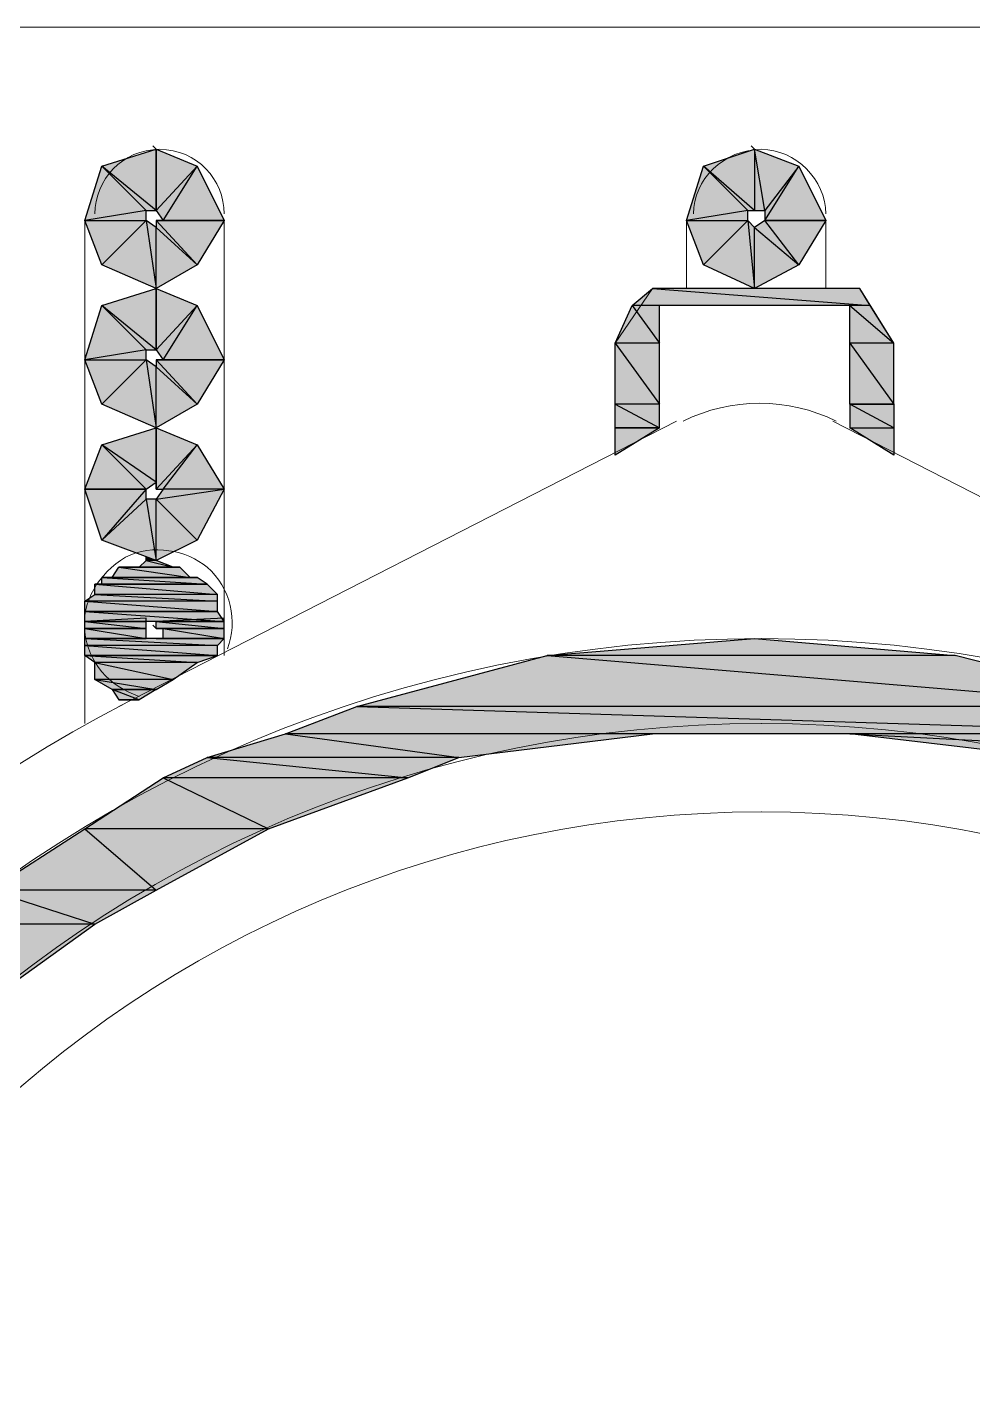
# Model space of a CAD drawing. Header units: millimetres. Extents: x 53 to 176, y -29 to 32.
# Drawn here: x 114.878 to 115.267, y -10.021 to -9.466 of the extents above; entities that cross this region are included whole.
import ezdxf

# ---------------------------------------------------------------- set-up
doc = ezdxf.new("R2010")
doc.units = ezdxf.units.MM
doc.layers.add('15 - Quadro de medição', color=6, linetype='Continuous')

msp = doc.modelspace()

# ---------------------------------------------------------------- hatches: boundary and pattern name
at = {"layer": '15 - Quadro de medição', "true_color": 0x000007}
h = msp.add_hatch(color=7, dxfattribs=at)
h.paths.add_polyline_path([(114.93105, -9.51673), (114.93105, -9.54187), (114.9087, -9.52372)])
h.paths.add_polyline_path([(114.93105, -9.54187), (114.9087, -9.52372), (114.92686, -9.54187)])
h.paths.add_polyline_path([(114.9087, -9.52372), (114.92686, -9.54187), (114.90171, -9.54606)])
h.paths.add_polyline_path([(114.92686, -9.54187), (114.90171, -9.54606), (114.92686, -9.54606)])
h.paths.add_polyline_path([(114.90171, -9.54606), (114.92686, -9.54606), (114.9087, -9.56422)])
h = msp.add_hatch(color=7, dxfattribs=at)
h.paths.add_polyline_path([(114.95898, -9.54606), (114.93384, -9.54606), (114.94781, -9.52372)])
h.paths.add_polyline_path([(114.93384, -9.54606), (114.94781, -9.52372), (114.93105, -9.54187)])
h.paths.add_polyline_path([(114.94781, -9.52372), (114.93105, -9.54187), (114.93105, -9.51673)])
h = msp.add_hatch(color=7, dxfattribs=at)
h.paths.add_polyline_path([(115.20621, -9.54606), (115.18107, -9.54606), (115.19503, -9.52372)])
h.paths.add_polyline_path([(115.18107, -9.54606), (115.19503, -9.52372), (115.18107, -9.54187)])
h.paths.add_polyline_path([(115.19503, -9.52372), (115.18107, -9.54187), (115.17687, -9.51673)])
h.paths.add_polyline_path([(115.18107, -9.54187), (115.17687, -9.51673), (115.17687, -9.54187)])
h.paths.add_polyline_path([(115.17687, -9.51673), (115.17687, -9.54187), (115.15592, -9.52372)])
h.paths.add_polyline_path([(115.17687, -9.54187), (115.15592, -9.52372), (115.17408, -9.54187)])
h.paths.add_polyline_path([(115.15592, -9.52372), (115.17408, -9.54187), (115.14894, -9.54606)])
h.paths.add_polyline_path([(115.17408, -9.54187), (115.14894, -9.54606), (115.17408, -9.54606)])
h.paths.add_polyline_path([(115.14894, -9.54606), (115.17408, -9.54606), (115.15592, -9.56422)])
h = msp.add_hatch(color=7, dxfattribs=at)
h.paths.add_polyline_path([(114.9087, -9.56422), (114.92686, -9.54606), (114.93105, -9.574)])
h.paths.add_polyline_path([(114.92686, -9.54606), (114.93105, -9.574), (114.93105, -9.54886)])
h.paths.add_polyline_path([(114.93105, -9.574), (114.93105, -9.54886), (114.94781, -9.56422)])
h.paths.add_polyline_path([(114.93105, -9.54886), (114.94781, -9.56422), (114.93105, -9.54606)])
h.paths.add_polyline_path([(114.94781, -9.56422), (114.93105, -9.54606), (114.95898, -9.54606)])
h.paths.add_polyline_path([(114.93105, -9.54606), (114.95898, -9.54606), (114.93384, -9.54606)])
h = msp.add_hatch(color=7, dxfattribs=at)
h.paths.add_polyline_path([(115.15592, -9.56422), (115.17408, -9.54606), (115.17687, -9.574)])
h.paths.add_polyline_path([(115.17408, -9.54606), (115.17687, -9.574), (115.17687, -9.54886)])
h.paths.add_polyline_path([(115.17687, -9.574), (115.17687, -9.54886), (115.19503, -9.56422)])
h.paths.add_polyline_path([(115.17687, -9.54886), (115.19503, -9.56422), (115.18107, -9.54606)])
h.paths.add_polyline_path([(115.19503, -9.56422), (115.18107, -9.54606), (115.20621, -9.54606)])
h = msp.add_hatch(color=7, dxfattribs=at)
h.paths.add_polyline_path([(114.93105, -9.574), (114.93105, -9.59914), (114.9087, -9.58098)])
h.paths.add_polyline_path([(114.93105, -9.59914), (114.9087, -9.58098), (114.92686, -9.59914)])
h.paths.add_polyline_path([(114.9087, -9.58098), (114.92686, -9.59914), (114.90171, -9.60333)])
h.paths.add_polyline_path([(114.92686, -9.59914), (114.90171, -9.60333), (114.92686, -9.60333)])
h.paths.add_polyline_path([(114.90171, -9.60333), (114.92686, -9.60333), (114.9087, -9.62149)])
h = msp.add_hatch(color=7, dxfattribs=at)
h.paths.add_polyline_path([(114.95898, -9.60333), (114.93384, -9.60333), (114.94781, -9.58098)])
h.paths.add_polyline_path([(114.93384, -9.60333), (114.94781, -9.58098), (114.93105, -9.59914)])
h.paths.add_polyline_path([(114.94781, -9.58098), (114.93105, -9.59914), (114.93105, -9.574)])
h = msp.add_hatch(color=7, dxfattribs=at)
h.paths.add_polyline_path([(115.22017, -9.574), (115.13497, -9.574), (115.22436, -9.58098)])
h.paths.add_polyline_path([(115.13497, -9.574), (115.22436, -9.58098), (115.12659, -9.58098)])
h = msp.add_hatch(color=7, dxfattribs=at)
h.paths.add_polyline_path([(115.13777, -9.58098), (115.12659, -9.58098), (115.13777, -9.59635)])
h.paths.add_polyline_path([(115.12659, -9.58098), (115.13777, -9.59635), (115.11961, -9.59635)])
h = msp.add_hatch(color=7, dxfattribs=at)
h.paths.add_polyline_path([(115.22436, -9.58098), (115.21598, -9.58098), (115.23414, -9.59635)])
h.paths.add_polyline_path([(115.21598, -9.58098), (115.23414, -9.59635), (115.21598, -9.59635)])
h = msp.add_hatch(color=7, dxfattribs=at)
h.paths.add_polyline_path([(115.13777, -9.59635), (115.11961, -9.59635), (115.13777, -9.62149)])
h.paths.add_polyline_path([(115.11961, -9.59635), (115.13777, -9.62149), (115.11961, -9.62149)])
h = msp.add_hatch(color=7, dxfattribs=at)
h.paths.add_polyline_path([(115.23414, -9.59635), (115.21598, -9.59635), (115.23414, -9.62149)])
h.paths.add_polyline_path([(115.21598, -9.59635), (115.23414, -9.62149), (115.21598, -9.62149)])
h = msp.add_hatch(color=7, dxfattribs=at)
h.paths.add_polyline_path([(114.9087, -9.62149), (114.92686, -9.60333), (114.93105, -9.63127)])
h.paths.add_polyline_path([(114.92686, -9.60333), (114.93105, -9.63127), (114.93105, -9.60612)])
h.paths.add_polyline_path([(114.93105, -9.63127), (114.93105, -9.60612), (114.94781, -9.62149)])
h.paths.add_polyline_path([(114.93105, -9.60612), (114.94781, -9.62149), (114.93105, -9.60333)])
h.paths.add_polyline_path([(114.94781, -9.62149), (114.93105, -9.60333), (114.95898, -9.60333)])
h.paths.add_polyline_path([(114.93105, -9.60333), (114.95898, -9.60333), (114.93384, -9.60333)])
h = msp.add_hatch(color=7, dxfattribs=at)
h.paths.add_polyline_path([(115.13777, -9.62149), (115.11961, -9.62149), (115.13777, -9.63127)])
h.paths.add_polyline_path([(115.11961, -9.62149), (115.13777, -9.63127), (115.11961, -9.63127)])
h = msp.add_hatch(color=7, dxfattribs=at)
h.paths.add_polyline_path([(115.21598, -9.62149), (115.21598, -9.63127), (115.23414, -9.63127)])
h.paths.add_polyline_path([(115.21598, -9.63127), (115.23414, -9.63127), (115.23414, -9.64244)])
for points in [[(115.21598, -9.62149), (115.23414, -9.62149), (115.23414, -9.63127)], [(115.11961, -9.63127), (115.13777, -9.63127), (115.11961, -9.64244)], [(114.93105, -9.68574), (114.92686, -9.68574), (114.92686, -9.68434)], [(115.17687, -9.71787), (115.25928, -9.72485), (115.09167, -9.72485)], [(114.91289, -9.73882), (114.93105, -9.73882), (114.92406, -9.74301)]]:
    msp.add_hatch(color=7, dxfattribs=at).paths.add_polyline_path(points)
h = msp.add_hatch(color=7, dxfattribs=at)
h.paths.add_polyline_path([(114.95898, -9.65641), (114.93384, -9.65641), (114.94781, -9.63825)])
h.paths.add_polyline_path([(114.93384, -9.65641), (114.94781, -9.63825), (114.93105, -9.65641)])
h.paths.add_polyline_path([(114.94781, -9.63825), (114.93105, -9.65641), (114.93105, -9.63127)])
h.paths.add_polyline_path([(114.93105, -9.65641), (114.93105, -9.63127), (114.93105, -9.65361)])
h.paths.add_polyline_path([(114.93105, -9.63127), (114.93105, -9.65361), (114.9087, -9.63825)])
h.paths.add_polyline_path([(114.93105, -9.65361), (114.9087, -9.63825), (114.92686, -9.65641)])
h.paths.add_polyline_path([(114.9087, -9.63825), (114.92686, -9.65641), (114.90171, -9.65641)])
h = msp.add_hatch(color=7, dxfattribs=at)
h.paths.add_polyline_path([(114.90171, -9.65641), (114.92686, -9.65641), (114.9087, -9.67736)])
h.paths.add_polyline_path([(114.92686, -9.65641), (114.9087, -9.67736), (114.92686, -9.6606)])
h.paths.add_polyline_path([(114.9087, -9.67736), (114.92686, -9.6606), (114.93105, -9.68574)])
h.paths.add_polyline_path([(114.92686, -9.6606), (114.93105, -9.68574), (114.93105, -9.6606)])
h.paths.add_polyline_path([(114.93105, -9.68574), (114.93105, -9.6606), (114.94781, -9.67736)])
h = msp.add_hatch(color=7, dxfattribs=at)
h.paths.add_polyline_path([(114.94781, -9.67736), (114.93105, -9.6606), (114.95898, -9.65641)])
h.paths.add_polyline_path([(114.93105, -9.6606), (114.95898, -9.65641), (114.93384, -9.65641)])
h = msp.add_hatch(color=7, dxfattribs=at)
h.paths.add_polyline_path([(114.94082, -9.68853), (114.91568, -9.68853), (114.94501, -9.69272)])
h.paths.add_polyline_path([(114.91568, -9.68853), (114.94501, -9.69272), (114.91289, -9.69272)])
h = msp.add_hatch(color=7, dxfattribs=at)
h.paths.add_polyline_path([(114.93803, -9.68853), (114.91987, -9.68853), (114.94082, -9.68853)])
h.paths.add_polyline_path([(114.91987, -9.68853), (114.94082, -9.68853), (114.91568, -9.68853)])
h.paths.add_polyline_path([(114.94082, -9.68853), (114.91568, -9.68853)])
h.paths.add_polyline_path([(114.91568, -9.68853), (114.94082, -9.68853)])
h = msp.add_hatch(color=7, dxfattribs=at)
h.paths.add_polyline_path([(114.93105, -9.68574), (114.92686, -9.68574), (114.93803, -9.68853)])
h.paths.add_polyline_path([(114.92686, -9.68574), (114.93803, -9.68853), (114.92406, -9.68853)])
h.paths.add_polyline_path([(114.93803, -9.68853), (114.92406, -9.68853), (114.91987, -9.68853)])
h = msp.add_hatch(color=7, dxfattribs=at)
h.paths.add_polyline_path([(114.94781, -9.69272), (114.9087, -9.69272), (114.952, -9.69552)])
h.paths.add_polyline_path([(114.9087, -9.69272), (114.952, -9.69552), (114.9087, -9.69552)])
h.paths.add_polyline_path([(114.952, -9.69552), (114.9087, -9.69552), (114.9059, -9.69552)])
h = msp.add_hatch(color=7, dxfattribs=at)
h.paths.add_polyline_path([(114.95619, -9.69971), (114.9059, -9.69971), (114.95619, -9.7025)])
h.paths.add_polyline_path([(114.9059, -9.69971), (114.95619, -9.7025), (114.90171, -9.7025)])
h = msp.add_hatch(color=7, dxfattribs=at)
h.paths.add_polyline_path([(114.952, -9.69552), (114.9059, -9.69552), (114.95619, -9.69971)])
h.paths.add_polyline_path([(114.9059, -9.69552), (114.95619, -9.69971), (114.9059, -9.69971)])
h = msp.add_hatch(color=7, dxfattribs=at)
h.paths.add_polyline_path([(114.95619, -9.7025), (114.90171, -9.7025), (114.95619, -9.70669)])
h.paths.add_polyline_path([(114.90171, -9.7025), (114.95619, -9.70669), (114.90171, -9.70669)])
h.paths.add_polyline_path([(114.95619, -9.70669), (114.90171, -9.70669)])
h.paths.add_polyline_path([(114.90171, -9.70669), (114.95619, -9.70669), (114.95479, -9.70669)])
h = msp.add_hatch(color=7, dxfattribs=at)
h.paths.add_polyline_path([(114.95619, -9.70669), (114.90171, -9.70669), (114.95898, -9.71088)])
h.paths.add_polyline_path([(114.90171, -9.70669), (114.95898, -9.71088), (114.90171, -9.71088)])
h = msp.add_hatch(color=7, dxfattribs=at)
h.paths.add_polyline_path([(114.90171, -9.71088), (114.92686, -9.71088), (114.92686, -9.70948)])
h.paths.add_polyline_path([(114.92686, -9.71088), (114.92686, -9.70948), (114.90171, -9.71088)])
h = msp.add_hatch(color=7, dxfattribs=at)
h.paths.add_polyline_path([(114.92686, -9.71088), (114.90171, -9.71088), (114.92686, -9.71367)])
h.paths.add_polyline_path([(114.90171, -9.71088), (114.92686, -9.71367), (114.90171, -9.71367)])
h = msp.add_hatch(color=7, dxfattribs=at)
h.paths.add_polyline_path([(114.93105, -9.71088), (114.95898, -9.71088), (114.95898, -9.70948)])
h.paths.add_polyline_path([(114.95898, -9.71088), (114.95898, -9.70948), (114.93105, -9.71088)])
h.paths.add_polyline_path([(114.95898, -9.71088), (114.93105, -9.71088)])
h.paths.add_polyline_path([(114.93105, -9.71088), (114.95898, -9.71088), (114.95898, -9.70948)])
h = msp.add_hatch(color=7, dxfattribs=at)
h.paths.add_polyline_path([(114.95898, -9.71088), (114.93105, -9.71088), (114.95898, -9.71367)])
h.paths.add_polyline_path([(114.93105, -9.71088), (114.95898, -9.71367), (114.93105, -9.71367)])
h = msp.add_hatch(color=7, dxfattribs=at)
h.paths.add_polyline_path([(114.92686, -9.71367), (114.90171, -9.71367), (114.92686, -9.71787)])
h.paths.add_polyline_path([(114.90171, -9.71367), (114.92686, -9.71787), (114.90171, -9.71787)])
h = msp.add_hatch(color=7, dxfattribs=at)
h.paths.add_polyline_path([(114.95898, -9.71367), (114.93384, -9.71367), (114.95898, -9.71787)])
h.paths.add_polyline_path([(114.93384, -9.71367), (114.95898, -9.71787), (114.93384, -9.71787)])
h = msp.add_hatch(color=7, dxfattribs=at)
h.paths.add_polyline_path([(114.95898, -9.71787), (114.90171, -9.71787), (114.95619, -9.72066)])
h.paths.add_polyline_path([(114.90171, -9.71787), (114.95619, -9.72066), (114.90171, -9.72066)])
h = msp.add_hatch(color=7, dxfattribs=at)
h.paths.add_polyline_path([(114.95619, -9.72066), (114.90171, -9.72066), (114.95619, -9.72485)])
h.paths.add_polyline_path([(114.90171, -9.72066), (114.95619, -9.72485), (114.90171, -9.72485)])
h.paths.add_polyline_path([(114.95619, -9.72485), (114.90171, -9.72485)])
h.paths.add_polyline_path([(114.90171, -9.72485), (114.95619, -9.72485), (114.95479, -9.72485)])
h = msp.add_hatch(color=7, dxfattribs=at)
h.paths.add_polyline_path([(114.95619, -9.72485), (114.90171, -9.72485), (114.94781, -9.72764)])
h.paths.add_polyline_path([(114.90171, -9.72485), (114.94781, -9.72764), (114.9059, -9.72764)])
h = msp.add_hatch(color=7, dxfattribs=at)
h.paths.add_polyline_path([(114.94781, -9.72764), (114.9059, -9.72764), (114.93803, -9.73463)])
h.paths.add_polyline_path([(114.9059, -9.72764), (114.93803, -9.73463), (114.9059, -9.73463)])
h = msp.add_hatch(color=7, dxfattribs=at)
h.paths.add_polyline_path([(115.25928, -9.72485), (115.09167, -9.72485), (115.34169, -9.7458)])
h.paths.add_polyline_path([(115.09167, -9.72485), (115.34169, -9.7458), (115.01345, -9.7458)])
h = msp.add_hatch(color=7, dxfattribs=at)
h.paths.add_polyline_path([(114.93803, -9.73463), (114.9059, -9.73463), (114.93105, -9.73882)])
h.paths.add_polyline_path([(114.9059, -9.73463), (114.93105, -9.73882), (114.91289, -9.73882)])
h = msp.add_hatch(color=7, dxfattribs=at)
h.paths.add_polyline_path([(114.91289, -9.73882), (114.91568, -9.74301), (114.92406, -9.74301)])
h.paths.add_polyline_path([(114.91568, -9.74301), (114.92406, -9.74301), (114.91987, -9.74301)])
h = msp.add_hatch(color=7, dxfattribs=at)
h.paths.add_polyline_path([(115.34169, -9.7458), (115.01345, -9.7458), (115.37102, -9.75697)])
h.paths.add_polyline_path([(115.01345, -9.7458), (115.37102, -9.75697), (114.98412, -9.75697)])
h = msp.add_hatch(color=7, dxfattribs=at)
h.paths.add_polyline_path([(115.13497, -9.75697), (114.98412, -9.75697), (115.05536, -9.76675)])
h.paths.add_polyline_path([(114.98412, -9.75697), (115.05536, -9.76675), (114.952, -9.76675)])
h = msp.add_hatch(color=7, dxfattribs=at)
h.paths.add_polyline_path([(115.37102, -9.75697), (115.21598, -9.75697), (115.40315, -9.76675)])
h.paths.add_polyline_path([(115.21598, -9.75697), (115.40315, -9.76675), (115.29839, -9.76675)])
h = msp.add_hatch(color=7, dxfattribs=at)
h.paths.add_polyline_path([(115.05536, -9.76675), (114.952, -9.76675), (115.03441, -9.77513)])
h.paths.add_polyline_path([(114.952, -9.76675), (115.03441, -9.77513), (114.93384, -9.77513)])
h = msp.add_hatch(color=7, dxfattribs=at)
h.paths.add_polyline_path([(115.03441, -9.77513), (114.93384, -9.77513), (114.97714, -9.79608)])
h.paths.add_polyline_path([(114.93384, -9.77513), (114.97714, -9.79608), (114.90171, -9.79608)])
h = msp.add_hatch(color=7, dxfattribs=at)
h.paths.add_polyline_path([(114.97714, -9.79608), (114.90171, -9.79608), (114.93105, -9.82123)])
h.paths.add_polyline_path([(114.90171, -9.79608), (114.93105, -9.82123), (114.8626, -9.82123)])
h = msp.add_hatch(color=7, dxfattribs=at)
h.paths.add_polyline_path([(114.93105, -9.82123), (114.8626, -9.82123), (114.9059, -9.83519)])
h.paths.add_polyline_path([(114.8626, -9.82123), (114.9059, -9.83519), (114.84445, -9.83519)])
h = msp.add_hatch(color=7, dxfattribs=at)
h.paths.add_polyline_path([(114.9059, -9.83519), (114.84445, -9.83519), (114.85143, -9.8743)])
h.paths.add_polyline_path([(114.84445, -9.83519), (114.85143, -9.8743), (114.79835, -9.8743)])

# ---------------------------------------------------------------- linework, layer by layer
at = {"layer": '15 - Quadro de medição', "color": 7, "linetype": 'Continuous', "lineweight": 20, "true_color": 0x000007}
for points in [[(114.31927, -9.46645), (116.03588, -9.46645), (116.03588, -13.03237), (114.31228, -13.03237), (114.31088, -13.03098), (114.24803, -13.03237)], [(114.33323, -9.46645), (116.01353, -9.46645), (116.01353, -9.46645)], [(114.93105, -9.51673), (114.92965, -9.51534), (114.92965, -9.51534)], [(115.17687, -9.51673), (115.17548, -9.51534), (115.17548, -9.51534)], [(114.90171, -9.75278), (114.90171, -9.54606), (114.90171, -9.54606)], [(114.95898, -9.54606), (114.95898, -9.72485), (114.95898, -9.72485)], [(115.14894, -9.54606), (115.14894, -9.574), (115.14894, -9.574)], [(115.20621, -9.574), (115.20621, -9.54606), (115.20621, -9.54606)], [(115.23414, -9.64244), (115.23414, -9.59635), (115.22017, -9.574), (115.17687, -9.574), (115.13497, -9.574), (115.11961, -9.59635), (115.11961, -9.64244)], [(115.21598, -9.63127), (115.21598, -9.62149), (115.21598, -9.58098), (115.17687, -9.58098), (115.13777, -9.58098), (115.13777, -9.62149), (115.13777, -9.63127)], [(115.14475, -9.62847), (114.91568, -9.7458), (114.91568, -9.7458)], [(115.43807, -9.7458), (115.209, -9.62847), (115.209, -9.62847)], [(114.93105, -9.71367), (114.92965, -9.71228), (114.92965, -9.71228)]]:
    msp.add_lwpolyline(points, dxfattribs=at)
at = {"layer": '15 - Quadro de medição', "color": 7, "linetype": 'Continuous', "lineweight": -2, "true_color": 0x000007}
for points in [[(114.93105, -9.51673), (114.93105, -9.54187), (114.9087, -9.52372)], [(114.94781, -9.52372), (114.93105, -9.54187), (114.93105, -9.51673)], [(115.17687, -9.51673), (115.17687, -9.54187), (115.15592, -9.52372)], [(115.19503, -9.52372), (115.18107, -9.54187), (115.17687, -9.51673)], [(115.18107, -9.54187), (115.17687, -9.51673), (115.17687, -9.54187)], [(114.9087, -9.52372), (114.92686, -9.54187), (114.90171, -9.54606)], [(114.93105, -9.54187), (114.9087, -9.52372), (114.92686, -9.54187)], [(114.93384, -9.54606), (114.94781, -9.52372), (114.93105, -9.54187)], [(114.95898, -9.54606), (114.93384, -9.54606), (114.94781, -9.52372)], [(115.15592, -9.52372), (115.17408, -9.54187), (115.14894, -9.54606)], [(115.17687, -9.54187), (115.15592, -9.52372), (115.17408, -9.54187)], [(115.20621, -9.54606), (115.18107, -9.54606), (115.19503, -9.52372)], [(115.18107, -9.54606), (115.19503, -9.52372), (115.18107, -9.54187)], [(114.92686, -9.54187), (114.90171, -9.54606), (114.92686, -9.54606)], [(115.17408, -9.54187), (115.14894, -9.54606), (115.17408, -9.54606)], [(114.90171, -9.54606), (114.92686, -9.54606), (114.9087, -9.56422)], [(114.9087, -9.56422), (114.92686, -9.54606), (114.93105, -9.574)], [(114.92686, -9.54606), (114.93105, -9.574), (114.93105, -9.54886)], [(114.93105, -9.54886), (114.94781, -9.56422), (114.93105, -9.54606)], [(114.94781, -9.56422), (114.93105, -9.54606), (114.95898, -9.54606)], [(114.93105, -9.54606), (114.95898, -9.54606), (114.93384, -9.54606)], [(114.93105, -9.574), (114.93105, -9.54886), (114.94781, -9.56422)], [(115.14894, -9.54606), (115.17408, -9.54606), (115.15592, -9.56422)], [(115.15592, -9.56422), (115.17408, -9.54606), (115.17687, -9.574)], [(115.17408, -9.54606), (115.17687, -9.574), (115.17687, -9.54886)], [(115.17687, -9.54886), (115.19503, -9.56422), (115.18107, -9.54606)], [(115.17687, -9.574), (115.17687, -9.54886), (115.19503, -9.56422)], [(115.19503, -9.56422), (115.18107, -9.54606), (115.20621, -9.54606)], [(114.93105, -9.574), (114.93105, -9.59914), (114.9087, -9.58098)], [(114.94781, -9.58098), (114.93105, -9.59914), (114.93105, -9.574)], [(115.13497, -9.574), (115.22436, -9.58098), (115.12659, -9.58098)], [(115.22017, -9.574), (115.13497, -9.574), (115.22436, -9.58098)], [(114.9087, -9.58098), (114.92686, -9.59914), (114.90171, -9.60333)], [(114.93105, -9.59914), (114.9087, -9.58098), (114.92686, -9.59914)], [(114.93384, -9.60333), (114.94781, -9.58098), (114.93105, -9.59914)], [(114.95898, -9.60333), (114.93384, -9.60333), (114.94781, -9.58098)], [(115.12659, -9.58098), (115.13777, -9.59635), (115.11961, -9.59635)], [(115.13777, -9.58098), (115.12659, -9.58098), (115.13777, -9.59635)], [(115.22436, -9.58098), (115.21598, -9.58098), (115.23414, -9.59635)], [(115.21598, -9.58098), (115.23414, -9.59635), (115.21598, -9.59635)], [(114.92686, -9.59914), (114.90171, -9.60333), (114.92686, -9.60333)], [(115.13777, -9.59635), (115.11961, -9.59635), (115.13777, -9.62149)], [(115.11961, -9.59635), (115.13777, -9.62149), (115.11961, -9.62149)], [(115.23414, -9.59635), (115.21598, -9.59635), (115.23414, -9.62149)], [(115.21598, -9.59635), (115.23414, -9.62149), (115.21598, -9.62149)], [(114.90171, -9.60333), (114.92686, -9.60333), (114.9087, -9.62149)], [(114.9087, -9.62149), (114.92686, -9.60333), (114.93105, -9.63127)], [(114.92686, -9.60333), (114.93105, -9.63127), (114.93105, -9.60612)], [(114.93105, -9.60612), (114.94781, -9.62149), (114.93105, -9.60333)], [(114.94781, -9.62149), (114.93105, -9.60333), (114.95898, -9.60333)], [(114.93105, -9.60333), (114.95898, -9.60333), (114.93384, -9.60333)], [(114.93105, -9.63127), (114.93105, -9.60612), (114.94781, -9.62149)], [(115.13777, -9.62149), (115.11961, -9.62149), (115.13777, -9.63127)], [(115.11961, -9.62149), (115.13777, -9.63127), (115.11961, -9.63127)], [(115.21598, -9.62149), (115.21598, -9.63127), (115.23414, -9.63127)], [(115.21598, -9.62149), (115.23414, -9.62149), (115.23414, -9.63127)], [(114.93105, -9.63127), (114.93105, -9.65361), (114.9087, -9.63825)], [(114.94781, -9.63825), (114.93105, -9.65641), (114.93105, -9.63127)], [(114.93105, -9.65641), (114.93105, -9.63127), (114.93105, -9.65361)], [(115.11961, -9.63127), (115.13777, -9.63127), (115.11961, -9.64244)], [(115.21598, -9.63127), (115.23414, -9.63127), (115.23414, -9.64244)], [(114.9087, -9.63825), (114.92686, -9.65641), (114.90171, -9.65641)], [(114.93105, -9.65361), (114.9087, -9.63825), (114.92686, -9.65641)], [(114.93384, -9.65641), (114.94781, -9.63825), (114.93105, -9.65641)], [(114.95898, -9.65641), (114.93384, -9.65641), (114.94781, -9.63825)], [(114.90171, -9.65641), (114.92686, -9.65641), (114.9087, -9.67736)], [(114.92686, -9.65641), (114.9087, -9.67736), (114.92686, -9.6606)], [(114.9087, -9.67736), (114.92686, -9.6606), (114.93105, -9.68574)], [(114.92686, -9.6606), (114.93105, -9.68574), (114.93105, -9.6606)], [(114.94781, -9.67736), (114.93105, -9.6606), (114.95898, -9.65641)], [(114.93105, -9.6606), (114.95898, -9.65641), (114.93384, -9.65641)], [(114.93105, -9.68574), (114.93105, -9.6606), (114.94781, -9.67736)], [(114.91568, -9.68853), (114.94501, -9.69272), (114.91289, -9.69272)], [(114.91987, -9.68853), (114.94082, -9.68853), (114.91568, -9.68853)], [(114.94082, -9.68853), (114.91568, -9.68853)], [(114.91568, -9.68853), (114.94082, -9.68853), (114.94082, -9.68853)], [(114.94082, -9.68853), (114.91568, -9.68853), (114.94501, -9.69272)], [(114.93803, -9.68853), (114.92406, -9.68853), (114.91987, -9.68853)], [(114.93803, -9.68853), (114.91987, -9.68853), (114.94082, -9.68853)], [(114.92686, -9.68574), (114.93803, -9.68853), (114.92406, -9.68853)], [(114.92406, -9.68853), (114.93803, -9.68853), (114.93803, -9.68853)], [(114.93105, -9.68574), (114.92686, -9.68574), (114.92686, -9.68434)], [(114.93105, -9.68574), (114.92686, -9.68574), (114.93803, -9.68853)], [(114.91289, -9.69272), (114.94781, -9.69272), (114.9087, -9.69272)], [(114.94781, -9.69272), (114.9087, -9.69272), (114.952, -9.69552)], [(114.9087, -9.69272), (114.952, -9.69552), (114.9087, -9.69552)], [(114.94501, -9.69272), (114.91289, -9.69272), (114.94781, -9.69272)], [(114.9059, -9.69971), (114.95619, -9.7025), (114.90171, -9.7025)], [(114.952, -9.69552), (114.9087, -9.69552), (114.9059, -9.69552)], [(114.952, -9.69552), (114.9059, -9.69552), (114.95619, -9.69971)], [(114.9059, -9.69552), (114.95619, -9.69971), (114.9059, -9.69971)], [(114.95619, -9.69971), (114.9059, -9.69971), (114.95619, -9.7025)], [(114.9087, -9.69552), (114.952, -9.69552), (114.952, -9.69552)], [(114.95619, -9.7025), (114.90171, -9.7025), (114.95619, -9.70669)], [(114.90171, -9.7025), (114.95619, -9.70669), (114.90171, -9.70669)], [(114.95619, -9.70669), (114.90171, -9.70669)], [(114.90171, -9.70669), (114.95619, -9.70669), (114.95479, -9.70669)], [(114.95619, -9.70669), (114.90171, -9.70669), (114.95898, -9.71088)], [(114.90171, -9.70669), (114.95898, -9.71088), (114.90171, -9.71088)], [(114.90171, -9.71088), (114.92686, -9.71088), (114.92686, -9.70948)], [(114.92686, -9.71088), (114.92686, -9.70948), (114.90171, -9.71088)], [(114.92686, -9.71088), (114.90171, -9.71088), (114.92686, -9.71367)], [(114.90171, -9.71088), (114.92686, -9.71367), (114.90171, -9.71367)], [(114.93105, -9.71088), (114.95898, -9.71088), (114.95898, -9.70948)], [(114.95898, -9.71088), (114.95898, -9.70948), (114.93105, -9.71088)], [(114.93105, -9.71088), (114.95898, -9.71088), (114.95898, -9.70948)], [(114.95898, -9.71088), (114.93105, -9.71088)], [(114.95898, -9.71088), (114.93105, -9.71088), (114.95898, -9.71367)], [(114.93105, -9.71088), (114.95898, -9.71367), (114.93105, -9.71367)], [(114.90171, -9.71367), (114.92686, -9.71367), (114.92686, -9.71367)], [(114.92686, -9.71367), (114.92686, -9.71367), (114.90171, -9.71367)], [(114.90171, -9.71367), (114.92686, -9.71367), (114.92686, -9.71367)], [(114.92686, -9.71367), (114.92686, -9.71367), (114.90171, -9.71367)], [(114.92686, -9.71367), (114.90171, -9.71367)], [(114.90171, -9.71367), (114.92686, -9.71367), (114.92686, -9.71367)], [(114.90171, -9.71367), (114.92686, -9.71367), (114.92686, -9.71367)], [(114.92686, -9.71367), (114.92686, -9.71367), (114.90171, -9.71367)], [(114.90171, -9.71367), (114.92686, -9.71367), (114.92686, -9.71367)], [(114.92686, -9.71367), (114.92686, -9.71367), (114.90171, -9.71367)], [(114.90171, -9.71367), (114.92686, -9.71367), (114.92686, -9.71367)], [(114.92686, -9.71367), (114.92686, -9.71367), (114.90171, -9.71367)], [(114.90171, -9.71367), (114.92686, -9.71367), (114.92686, -9.71367)], [(114.92686, -9.71367), (114.92686, -9.71367), (114.90171, -9.71367)], [(114.92686, -9.71367), (114.90171, -9.71367), (114.92686, -9.71787)], [(114.90171, -9.71367), (114.92686, -9.71787), (114.90171, -9.71787)], [(114.93105, -9.71367), (114.95898, -9.71367), (114.95898, -9.71367)], [(114.95898, -9.71367), (114.95898, -9.71367), (114.93105, -9.71367)], [(114.93105, -9.71367), (114.95898, -9.71367), (114.95898, -9.71367)], [(114.95898, -9.71367), (114.95898, -9.71367), (114.93105, -9.71367)], [(114.93105, -9.71367), (114.95898, -9.71367), (114.95898, -9.71367)], [(114.95898, -9.71367), (114.95898, -9.71367), (114.93105, -9.71367)], [(114.93105, -9.71367), (114.95898, -9.71367), (114.95898, -9.71367)], [(114.95898, -9.71367), (114.95898, -9.71367), (114.93105, -9.71367)], [(114.95898, -9.71367), (114.93105, -9.71367)], [(114.93105, -9.71367), (114.95898, -9.71367), (114.93384, -9.71367)], [(114.93384, -9.71367), (114.95898, -9.71367), (114.95898, -9.71367)], [(114.95898, -9.71367), (114.95898, -9.71367), (114.93384, -9.71367)], [(114.95898, -9.71367), (114.93384, -9.71367), (114.95898, -9.71787)], [(114.93384, -9.71367), (114.95898, -9.71787), (114.93384, -9.71787)], [(114.90171, -9.71787), (114.92686, -9.71787), (114.92686, -9.71787)], [(114.92686, -9.71787), (114.92686, -9.71787), (114.90171, -9.71787)], [(114.90171, -9.71787), (114.92686, -9.71787), (114.92686, -9.71787)], [(114.92686, -9.71787), (114.92686, -9.71787), (114.90171, -9.71787)], [(114.90171, -9.71787), (114.92686, -9.71787), (114.92686, -9.71787)], [(114.92686, -9.71787), (114.92686, -9.71787), (114.90171, -9.71787)], [(114.90171, -9.71787), (114.92686, -9.71787), (114.92686, -9.71787)], [(114.92686, -9.71787), (114.92686, -9.71787), (114.90171, -9.71787)], [(114.90171, -9.71787), (114.92686, -9.71787), (114.92686, -9.71787)], [(114.92686, -9.71787), (114.92686, -9.71787), (114.90171, -9.71787)], [(114.92686, -9.71787), (114.90171, -9.71787)], [(114.90171, -9.71787), (114.92686, -9.71787), (114.92686, -9.71787)], [(114.90171, -9.71787), (114.92686, -9.71787), (114.92686, -9.71787)], [(114.92686, -9.71787), (114.92686, -9.71787), (114.90171, -9.71787)], [(114.90171, -9.71787), (114.92686, -9.71787), (114.92686, -9.71787)], [(114.92686, -9.71787), (114.92686, -9.71787), (114.90171, -9.71787)], [(114.95898, -9.71787), (114.90171, -9.71787), (114.95619, -9.72066)], [(114.90171, -9.71787), (114.95619, -9.72066), (114.90171, -9.72066)], [(114.95619, -9.72066), (114.90171, -9.72066), (114.95619, -9.72485)], [(114.90171, -9.72066), (114.95619, -9.72485), (114.90171, -9.72485)], [(114.93384, -9.71787), (114.95898, -9.71787), (114.93105, -9.71787)], [(114.93105, -9.71787), (114.95898, -9.71787), (114.95898, -9.71787)], [(114.95898, -9.71787), (114.95898, -9.71787), (114.93105, -9.71787)], [(114.93105, -9.71787), (114.95898, -9.71787), (114.95898, -9.71787)], [(114.95898, -9.71787), (114.95898, -9.71787), (114.93105, -9.71787)], [(114.93105, -9.71787), (114.95898, -9.71787), (114.95898, -9.71787)], [(114.95898, -9.71787), (114.95898, -9.71787), (114.93105, -9.71787)], [(114.93105, -9.71787), (114.95898, -9.71787), (114.95898, -9.71787)], [(114.95898, -9.71787), (114.95898, -9.71787), (114.93105, -9.71787)], [(114.93105, -9.71787), (114.95898, -9.71787), (114.95898, -9.71787)], [(114.95898, -9.71787), (114.95898, -9.71787), (114.93105, -9.71787)], [(114.93105, -9.71787), (114.95898, -9.71787), (114.95898, -9.71787)], [(114.95898, -9.71787), (114.95898, -9.71787), (114.93105, -9.71787)], [(114.95898, -9.71787), (114.93105, -9.71787)], [(114.93105, -9.71787), (114.95898, -9.71787), (114.95898, -9.71787)], [(114.95898, -9.71787), (114.93384, -9.71787)], [(115.17687, -9.71787), (115.25928, -9.72485), (115.09167, -9.72485)], [(114.95619, -9.72485), (114.90171, -9.72485)], [(114.90171, -9.72485), (114.95619, -9.72485), (114.95479, -9.72485)], [(114.95619, -9.72485), (114.90171, -9.72485), (114.94781, -9.72764)], [(114.90171, -9.72485), (114.94781, -9.72764), (114.9059, -9.72764)], [(114.94781, -9.72764), (114.9059, -9.72764), (114.93803, -9.73463)], [(114.9059, -9.72764), (114.93803, -9.73463), (114.9059, -9.73463)], [(115.09167, -9.72485), (115.34169, -9.7458), (115.01345, -9.7458)], [(115.25928, -9.72485), (115.09167, -9.72485), (115.34169, -9.7458)], [(114.93803, -9.73463), (114.9059, -9.73463), (114.93105, -9.73882)], [(114.9059, -9.73463), (114.93105, -9.73882), (114.91289, -9.73882)], [(114.91289, -9.73882), (114.91568, -9.74301), (114.92406, -9.74301)], [(114.91289, -9.73882), (114.93105, -9.73882), (114.92406, -9.74301)], [(114.91568, -9.74301), (114.92406, -9.74301), (114.91987, -9.74301)], [(115.01345, -9.7458), (115.37102, -9.75697), (114.98412, -9.75697)], [(115.34169, -9.7458), (115.01345, -9.7458), (115.37102, -9.75697)], [(114.98412, -9.75697), (115.05536, -9.76675), (114.952, -9.76675)], [(115.13497, -9.75697), (114.98412, -9.75697), (115.05536, -9.76675)], [(115.37102, -9.75697), (115.21598, -9.75697), (115.40315, -9.76675)], [(115.21598, -9.75697), (115.40315, -9.76675), (115.29839, -9.76675)], [(114.952, -9.76675), (115.03441, -9.77513), (114.93384, -9.77513)], [(115.05536, -9.76675), (114.952, -9.76675), (115.03441, -9.77513)], [(114.93384, -9.77513), (114.97714, -9.79608), (114.90171, -9.79608)], [(115.03441, -9.77513), (114.93384, -9.77513), (114.97714, -9.79608)], [(114.90171, -9.79608), (114.93105, -9.82123), (114.8626, -9.82123)], [(114.97714, -9.79608), (114.90171, -9.79608), (114.93105, -9.82123)], [(114.8626, -9.82123), (114.9059, -9.83519), (114.84445, -9.83519)], [(114.93105, -9.82123), (114.8626, -9.82123), (114.9059, -9.83519)], [(114.9059, -9.83519), (114.84445, -9.83519), (114.85143, -9.8743)]]:
    msp.add_lwpolyline(points, close=True, dxfattribs=at)
at = {"layer": '15 - Quadro de medição', "color": 7, "linetype": 'Continuous', "lineweight": 20, "true_color": 0x000007}
for points in [[(114.93244, -9.51673), (114.91708, -9.51673), (114.9059, -9.5293), (114.9059, -9.54327)], [(114.95898, -9.54327), (114.95898, -9.5293), (114.94781, -9.51673), (114.93244, -9.51673)], [(115.17967, -9.51673), (115.1643, -9.51673), (115.15173, -9.5293), (115.15173, -9.54327)], [(115.20621, -9.54327), (115.20621, -9.5293), (115.19364, -9.51673), (115.17967, -9.51673)], [(115.2104, -9.62847), (115.19084, -9.6187), (115.1671, -9.6187), (115.14754, -9.62847)]]:
    msp.add_open_spline(points, degree=3, dxfattribs=at)
for points in [[(114.96038, -9.72206), (114.96457, -9.71088), (114.96177, -9.69691), (114.952, -9.68853), (114.952, -9.68853), (114.94362, -9.68155), (114.92965, -9.67876), (114.91847, -9.68434), (114.91847, -9.68434), (114.9073, -9.69133), (114.90032, -9.7025), (114.90171, -9.71507), (114.90171, -9.71507), (114.90311, -9.72764), (114.91149, -9.73742), (114.92406, -9.74161)], [(115.71323, -10.25143), (115.71323, -9.95671), (115.47438, -9.71787), (115.17967, -9.71787), (115.17967, -9.71787), (114.88356, -9.71787), (114.64471, -9.95671), (114.64471, -10.25143), (114.64471, -10.25143), (114.64471, -10.54754), (114.88356, -10.78639), (115.17967, -10.78639), (115.17967, -10.78639), (115.47438, -10.78639), (115.71323, -10.54754), (115.71323, -10.25143)], [(114.91847, -9.7444), (114.68382, -9.86592), (114.5623, -10.12991), (114.62516, -10.38691), (114.62516, -10.38691), (114.68661, -10.64252), (114.91568, -10.8227), (115.17967, -10.8227), (115.17967, -10.8227), (115.44226, -10.8227), (115.67133, -10.64252), (115.73278, -10.38691), (115.73278, -10.38691), (115.79564, -10.12991), (115.67412, -9.86592), (115.44086, -9.7444)], [(115.67831, -10.25143), (115.67831, -9.97627), (115.45483, -9.75278), (115.17967, -9.75278), (115.17967, -9.75278), (114.90311, -9.75278), (114.67963, -9.97627), (114.67963, -10.25143), (114.67963, -10.25143), (114.67963, -10.52799), (114.90311, -10.75007), (115.17967, -10.75007), (115.17967, -10.75007), (115.45483, -10.75007), (115.67831, -10.52799), (115.67831, -10.25143)], [(115.642, -10.25143), (115.642, -9.99582), (115.43528, -9.7891), (115.17967, -9.7891), (115.17967, -9.7891), (114.92266, -9.7891), (114.71594, -9.99582), (114.71594, -10.25143), (114.71594, -10.25143), (114.71594, -10.50703), (114.92266, -10.71515), (115.17967, -10.71515), (115.17967, -10.71515), (115.43528, -10.71515), (115.642, -10.50703), (115.642, -10.25143)]]:
    msp.add_open_spline(points, degree=3, knots=[0, 0, 0, 0, 0.0625, 0.0625, 0.0625, 0.062501, 0.125, 0.125, 0.125, 0.125001, 0.1875, 0.1875, 0.1875, 0.187501, 1, 1, 1, 1], dxfattribs=at)

doc.saveas('drawing.dxf')
